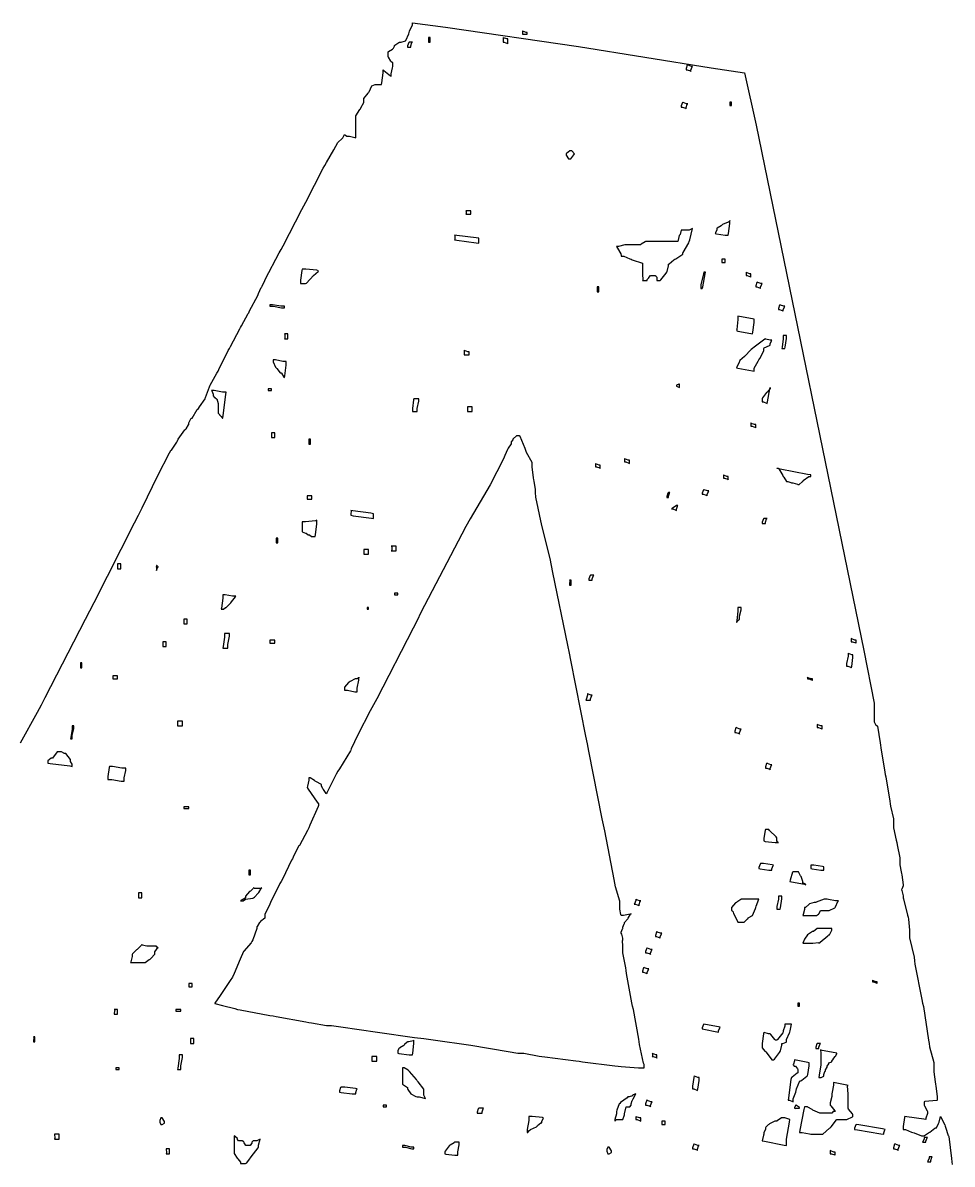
# Model space of a CAD drawing. Extents: x 54 to 303, y 49 to 296.
# Drawn here: x 216.34 to 236.58, y 267.85 to 292.7 of the extents above; entities that cross this region are included whole.
import ezdxf

# ---------------------------------------------------------------- set-up
doc = ezdxf.new("R2010")
doc.units = 0
doc.header["$MEASUREMENT"] = 0

msp = doc.modelspace()

# ---------------------------------------------------------------- linework, layer by layer
at = {"color": 7}
msp.add_lwpolyline([(216.287, 277.019), (216.658, 277.69), (216.746, 277.848), (216.825, 278.007), (217.707, 279.717), (217.804, 279.893), (217.892, 280.079), (218.774, 281.809), (218.863, 281.976), (218.941, 282.135), (219.282, 282.841), (219.533, 283.334), (219.568, 283.387), (219.577, 283.396), (219.692, 283.571), (219.71, 283.597), (219.727, 283.633), (219.869, 283.837), (219.887, 283.846), (219.895, 283.855), (219.947, 283.942), (219.957, 283.95), (219.957, 283.986), (220.009, 284.092), (220.027, 284.092), (220.027, 284.092), (220.141, 284.277), (220.169, 284.303), (220.186, 284.339), (220.31, 284.515), (220.31, 284.515), (220.318, 284.543), (220.406, 284.772), (220.416, 284.798), (220.424, 284.807), (220.565, 285.071), (220.592, 285.115), (220.609, 285.151), (220.811, 285.565), (220.839, 285.61), (220.865, 285.654), (221.067, 286.033), (221.085, 286.067), (221.102, 286.103), (221.252, 286.369), (221.262, 286.385), (221.278, 286.429), (221.456, 286.764), (221.474, 286.808), (221.474, 286.808), (221.535, 286.933), (221.544, 286.949), (221.553, 286.967), (221.615, 287.091), (221.615, 287.091), (221.623, 287.127), (221.923, 287.69), (221.967, 287.76), (222.012, 287.841), (222.418, 288.634), (222.462, 288.713), (222.506, 288.793), (222.884, 289.534), (222.92, 289.595), (222.954, 289.657), (223.114, 289.935), (223.202, 290.09), (223.202, 290.09), (223.202, 290.09), (223.299, 290.178), (223.308, 290.196), (223.344, 290.266), (223.344, 290.266), (223.397, 290.23), (223.415, 290.23), (223.459, 290.23), (223.573, 290.205), (223.591, 290.196), (223.591, 290.249), (223.591, 290.368), (223.591, 290.406), (223.591, 290.46), (223.591, 290.619), (223.591, 290.619), (223.591, 290.672), (223.679, 290.813), (223.697, 290.829), (223.705, 290.847), (223.767, 290.967), (223.767, 291.006), (223.767, 291.05), (223.864, 291.166), (223.873, 291.182), (223.882, 291.2), (223.944, 291.324), (223.944, 291.324), (224.014, 291.358), (224.014, 291.358), (224.066, 291.358), (224.084, 291.358), (224.084, 291.358), (224.137, 291.358), (224.154, 291.358), (224.163, 291.394), (224.19, 291.607), (224.19, 291.677), (224.207, 291.66), (224.349, 291.545), (224.367, 291.535), (224.367, 291.589), (224.393, 291.721), (224.403, 291.747), (224.403, 291.765), (224.403, 291.805), (224.403, 291.817), (224.403, 291.827), (224.367, 291.853), (224.367, 291.853), (224.357, 291.863), (224.305, 291.951), (224.296, 291.96), (224.296, 291.977), (224.296, 292.017), (224.296, 292.03), (224.296, 292.064), (224.305, 292.074), (224.393, 292.128), (224.403, 292.136), (224.411, 292.146), (224.437, 292.191), (224.437, 292.206), (224.445, 292.216), (224.534, 292.268), (224.543, 292.276), (224.578, 292.276), (224.674, 292.304), (224.683, 292.312), (224.683, 292.312), (224.746, 292.462), (224.755, 292.489), (224.764, 292.515), (224.826, 292.654), (224.826, 292.699), (225.548, 292.603), (228.442, 292.18), (231.334, 291.721), (232.058, 291.607), (232.312, 290.47), (234.659, 279.029), (234.88, 277.883), (234.88, 277.831), (234.88, 277.712), (234.88, 277.672), (234.88, 277.628), (234.88, 277.496), (234.88, 277.496), (234.88, 277.478), (234.914, 277.424), (234.914, 277.424), (234.95, 277.39), (234.958, 277.381), (235.011, 277.02), (235.02, 276.967), (235.029, 276.914), (235.117, 276.385), (235.126, 276.331), (235.135, 276.279), (235.223, 275.749), (235.233, 275.696), (235.241, 275.644), (235.303, 275.366), (235.303, 275.273), (235.303, 275.168), (235.363, 274.904), (235.373, 274.85), (235.381, 274.797), (235.443, 274.519), (235.443, 274.425), (235.443, 274.365), (235.47, 274.215), (235.479, 274.179), (235.487, 274.144), (235.515, 273.932), (235.515, 273.932), (235.515, 273.906), (235.487, 273.836), (235.479, 273.826), (235.487, 273.809), (235.515, 273.69), (235.515, 273.649), (235.523, 273.623), (235.61, 273.27), (235.62, 273.226), (235.628, 273.182), (235.656, 272.944), (235.656, 272.944), (235.656, 272.777), (235.752, 272.354), (235.762, 272.274), (235.77, 272.204), (235.92, 271.436), (235.938, 271.356), (235.955, 271.278), (236.069, 270.546), (236.079, 270.474), (236.087, 270.404), (236.185, 270.061), (236.185, 269.945), (236.185, 269.857), (236.211, 269.637), (236.221, 269.592), (236.229, 269.548), (236.255, 269.317), (236.255, 269.24), (236.245, 269.232), (235.99, 269.215), (235.972, 269.205), (235.972, 269.187), (235.972, 269.148), (235.972, 269.133), (235.981, 269.117), (236.034, 269.011), (236.044, 268.993), (236.044, 268.949), (236.008, 268.85), (236.008, 268.817), (235.964, 268.826), (235.593, 268.879), (235.549, 268.887), (235.54, 268.861), (235.515, 268.669), (235.515, 268.604), (235.567, 268.604), (235.698, 268.544), (235.726, 268.534), (235.752, 268.526), (235.917, 268.464), (235.972, 268.464), (235.981, 268.473), (236.069, 268.526), (236.079, 268.534), (236.095, 268.544), (236.203, 268.632), (236.221, 268.64), (236.237, 268.64), (236.281, 268.73), (236.291, 268.746), (236.299, 268.764), (236.325, 268.887), (236.325, 268.887), (236.325, 268.887), (236.422, 268.702), (236.431, 268.676), (236.44, 268.65), (236.492, 268.473), (236.502, 268.464), (236.51, 268.447), (236.564, 267.971), (236.573, 267.899), (236.582, 267.838)], dxfattribs=at)
for points in [[(227.225, 292.453), (227.251, 292.453), (227.309, 292.453), (227.329, 292.453), (227.329, 292.489), (227.303, 292.489), (227.233, 292.515), (227.225, 292.523), (227.225, 292.506), (227.225, 292.467), (227.225, 292.453)], [(224.719, 292.17), (224.736, 292.17), (224.776, 292.17), (224.79, 292.17), (224.79, 292.198), (224.816, 292.268), (224.826, 292.276), (224.808, 292.276), (224.768, 292.276), (224.755, 292.276), (224.746, 292.268), (224.719, 292.195), (224.719, 292.17)], [(225.178, 292.276), (225.213, 292.276), (225.213, 292.304), (225.213, 292.363), (225.213, 292.383), (225.178, 292.383), (225.178, 292.356), (225.178, 292.297), (225.178, 292.276)], [(226.8, 292.276), (226.827, 292.276), (226.897, 292.25), (226.906, 292.24), (226.906, 292.268), (226.906, 292.328), (226.906, 292.347), (226.879, 292.347), (226.809, 292.374), (226.8, 292.383), (226.8, 292.356), (226.8, 292.297), (226.8, 292.276)], [(230.787, 291.677), (230.813, 291.677), (230.884, 291.651), (230.893, 291.641), (230.893, 291.669), (230.919, 291.739), (230.929, 291.747), (230.901, 291.747), (230.831, 291.775), (230.823, 291.783), (230.813, 291.775), (230.787, 291.702), (230.787, 291.677)], [(230.681, 290.865), (230.707, 290.865), (230.777, 290.839), (230.787, 290.829), (230.787, 290.857), (230.813, 290.927), (230.823, 290.935), (230.795, 290.935), (230.725, 290.963), (230.717, 290.971), (230.707, 290.963), (230.681, 290.89), (230.681, 290.865)], [(231.739, 290.901), (231.775, 290.901), (231.775, 290.919), (231.775, 290.959), (231.775, 290.971), (231.739, 290.971), (231.739, 290.955), (231.739, 290.915), (231.739, 290.901)], [(228.283, 289.913), (228.255, 289.913), (228.185, 289.852), (228.177, 289.843), (228.177, 289.816), (228.229, 289.737), (228.247, 289.737), (228.273, 289.737), (228.344, 289.825), (228.353, 289.843), (228.353, 289.843), (228.299, 289.913), (228.283, 289.913)], [(225.99, 288.536), (226.016, 288.536), (226.074, 288.536), (226.095, 288.536), (226.095, 288.554), (226.095, 288.595), (226.095, 288.608), (226.068, 288.608), (226.009, 288.608), (225.99, 288.608), (225.998, 288.6), (225.998, 288.546), (225.99, 288.536)], [(231.705, 288.36), (231.705, 288.36), (231.581, 288.308), (231.563, 288.29), (231.553, 288.282), (231.466, 288.229), (231.458, 288.219), (231.458, 288.193), (231.43, 288.123), (231.422, 288.113), (231.448, 288.105), (231.64, 288.079), (231.705, 288.079), (231.713, 288.115), (231.739, 288.326), (231.739, 288.396), (231.739, 288.388), (231.713, 288.36), (231.705, 288.36)], [(225.742, 287.973), (225.794, 287.964), (226.217, 287.912), (226.271, 287.903), (226.271, 287.929), (226.271, 287.988), (226.271, 288.007), (226.217, 288.017), (225.794, 288.071), (225.742, 288.079), (225.75, 288.071), (225.75, 287.982), (225.742, 287.973)], [(229.376, 287.62), (229.428, 287.62), (229.561, 287.559), (229.588, 287.55), (229.614, 287.541), (229.835, 287.468), (229.835, 287.444), (229.835, 287.4), (229.835, 287.3), (229.835, 287.267), (229.835, 287.223), (229.843, 287.1), (229.835, 287.091), (229.871, 287.091), (229.887, 287.091), (229.927, 287.091), (229.941, 287.091), (229.941, 287.109), (229.975, 287.149), (229.975, 287.161), (229.984, 287.161), (230.011, 287.197), (230.011, 287.197), (230.028, 287.197), (230.068, 287.197), (230.081, 287.197), (230.117, 287.197), (230.117, 287.189), (230.152, 287.161), (230.152, 287.161), (230.152, 287.125), (230.152, 287.125), (230.152, 287.1), (230.152, 287.091), (230.188, 287.091), (230.223, 287.091), (230.24, 287.1), (230.354, 287.251), (230.364, 287.267), (230.372, 287.285), (230.4, 287.405), (230.4, 287.444), (230.416, 287.453), (230.522, 287.541), (230.54, 287.55), (230.566, 287.559), (230.717, 287.659), (230.717, 287.69), (230.725, 287.7), (230.848, 287.911), (230.857, 287.937), (230.866, 287.973), (230.929, 288.219), (230.929, 288.219), (230.857, 288.183), (230.813, 288.183), (230.714, 288.183), (230.681, 288.183), (230.681, 288.183), (230.655, 288.089), (230.646, 288.079), (230.637, 288.071), (230.61, 287.937), (230.61, 287.937), (230.61, 287.937), (230.346, 287.937), (230.258, 287.937), (230.17, 287.937), (229.971, 287.937), (229.905, 287.937), (229.895, 287.929), (229.807, 287.876), (229.799, 287.867), (229.799, 287.867), (229.588, 287.867), (229.518, 287.867), (229.456, 287.867), (229.315, 287.831), (229.27, 287.831), (229.293, 287.792), (229.362, 287.672), (229.376, 287.634), (229.376, 287.62)], [(231.563, 287.478), (231.581, 287.478), (231.621, 287.478), (231.635, 287.478), (231.635, 287.496), (231.635, 287.537), (231.635, 287.55), (231.617, 287.55), (231.575, 287.55), (231.563, 287.55), (231.563, 287.532), (231.563, 287.492), (231.563, 287.478)], [(222.39, 287.021), (222.417, 287.021), (222.476, 287.021), (222.497, 287.021), (222.523, 287.03), (222.673, 287.197), (222.673, 287.197), (222.673, 287.197), (222.77, 287.285), (222.779, 287.302), (222.743, 287.311), (222.505, 287.338), (222.426, 287.338), (222.417, 287.303), (222.39, 287.092), (222.39, 287.021)], [(231.105, 286.915), (231.14, 286.915), (231.148, 286.95), (231.2, 287.233), (231.21, 287.267), (231.176, 287.267), (231.166, 287.233), (231.105, 286.994), (231.105, 286.915)], [(232.092, 287.197), (232.118, 287.197), (232.188, 287.171), (232.198, 287.161), (232.198, 287.179), (232.198, 287.219), (232.198, 287.231), (232.17, 287.231), (232.1, 287.259), (232.092, 287.267), (232.092, 287.251), (232.092, 287.211), (232.092, 287.197)], [(232.304, 286.949), (232.33, 286.949), (232.4, 286.924), (232.41, 286.915), (232.41, 286.942), (232.435, 287.012), (232.445, 287.021), (232.418, 287.021), (232.348, 287.047), (232.34, 287.055), (232.33, 287.047), (232.304, 286.974), (232.304, 286.949)], [(228.847, 286.844), (228.883, 286.844), (228.883, 286.87), (228.883, 286.93), (228.883, 286.949), (228.847, 286.949), (228.847, 286.923), (228.847, 286.865), (228.847, 286.844)], [(221.721, 286.526), (221.8, 286.526), (221.977, 286.492), (222.038, 286.492), (222.038, 286.526), (221.958, 286.526), (221.78, 286.562), (221.721, 286.562), (221.721, 286.526)], [(232.797, 286.456), (232.824, 286.456), (232.894, 286.429), (232.904, 286.42), (232.904, 286.447), (232.93, 286.518), (232.94, 286.526), (232.912, 286.526), (232.841, 286.553), (232.833, 286.562), (232.824, 286.553), (232.797, 286.48), (232.797, 286.456)], [(231.881, 285.997), (231.915, 285.988), (232.198, 285.936), (232.234, 285.926), (232.242, 285.962), (232.268, 286.173), (232.268, 286.243), (232.233, 286.253), (231.95, 286.307), (231.915, 286.315), (231.915, 286.236), (231.889, 286.024), (231.881, 285.997)], [(222.038, 285.82), (222.056, 285.82), (222.096, 285.82), (222.11, 285.82), (222.11, 285.848), (222.11, 285.907), (222.11, 285.926), (222.092, 285.926), (222.05, 285.926), (222.038, 285.926), (222.046, 285.918), (222.046, 285.83), (222.038, 285.82)], [(232.517, 285.82), (232.499, 285.812), (232.268, 285.636), (232.234, 285.61), (232.206, 285.583), (232.058, 285.433), (232.058, 285.433), (232.058, 285.433), (231.96, 285.345), (231.951, 285.327), (231.942, 285.31), (231.881, 285.185), (231.881, 285.185), (231.915, 285.177), (232.233, 285.125), (232.268, 285.115), (232.268, 285.177), (232.356, 285.335), (232.374, 285.361), (232.391, 285.389), (232.481, 285.554), (232.481, 285.61), (232.489, 285.619), (232.603, 285.671), (232.621, 285.68), (232.621, 285.707), (232.647, 285.778), (232.657, 285.786), (232.621, 285.786), (232.525, 285.812), (232.517, 285.82)], [(232.869, 285.61), (232.886, 285.61), (232.926, 285.61), (232.94, 285.61), (232.948, 285.636), (232.974, 285.827), (232.974, 285.89), (232.956, 285.89), (232.916, 285.89), (232.904, 285.89), (232.904, 285.82), (232.877, 285.636), (232.869, 285.61)], [(225.954, 285.467), (225.98, 285.467), (226.04, 285.467), (226.06, 285.467), (226.06, 285.485), (226.06, 285.525), (226.06, 285.538), (226.033, 285.538), (225.962, 285.565), (225.954, 285.574), (225.954, 285.548), (225.954, 285.488), (225.954, 285.467)], [(221.791, 285.361), (221.791, 285.317), (221.844, 285.203), (221.861, 285.185), (221.87, 285.169), (221.943, 285.08), (221.967, 285.08), (221.976, 285.072), (222.028, 284.984), (222.038, 284.974), (222.046, 285.01), (222.074, 285.248), (222.074, 285.327), (222.002, 285.327), (221.844, 285.361), (221.791, 285.361)], [(230.646, 284.832), (230.628, 284.832), (230.576, 284.807), (230.576, 284.798), (230.576, 284.789), (230.641, 284.758), (230.646, 284.762), (230.646, 284.762), (230.646, 284.832), (230.646, 284.832)], [(220.486, 284.585), (220.486, 284.577), (220.512, 284.551), (220.522, 284.551), (220.522, 284.543), (220.556, 284.515), (220.556, 284.515), (220.565, 284.515), (220.592, 284.411), (220.592, 284.375), (220.592, 284.331), (220.592, 284.231), (220.592, 284.198), (220.592, 284.198), (220.627, 284.172), (220.627, 284.163), (220.663, 284.127), (220.663, 284.127), (220.689, 284.092), (220.698, 284.092), (220.707, 284.146), (220.759, 284.603), (220.769, 284.656), (220.689, 284.656), (220.509, 284.692), (220.45, 284.692), (220.459, 284.684), (220.486, 284.611), (220.486, 284.585)], [(221.685, 284.692), (221.703, 284.692), (221.743, 284.692), (221.757, 284.692), (221.757, 284.728), (221.739, 284.728), (221.698, 284.728), (221.685, 284.728), (221.685, 284.728), (221.685, 284.692), (221.685, 284.692)], [(232.621, 284.762), (232.621, 284.736), (232.559, 284.666), (232.551, 284.656), (232.541, 284.648), (232.453, 284.533), (232.445, 284.515), (232.445, 284.499), (232.445, 284.459), (232.445, 284.445), (232.471, 284.445), (232.541, 284.419), (232.551, 284.409), (232.559, 284.445), (232.611, 284.728), (232.621, 284.762)], [(224.826, 284.233), (224.852, 284.233), (224.911, 284.233), (224.932, 284.233), (224.932, 284.304), (224.966, 284.463), (224.966, 284.515), (224.939, 284.515), (224.879, 284.515), (224.86, 284.515), (224.85, 284.489), (224.826, 284.298), (224.826, 284.233)], [(226.024, 284.233), (226.05, 284.233), (226.11, 284.233), (226.131, 284.233), (226.131, 284.26), (226.131, 284.319), (226.131, 284.339), (226.103, 284.339), (226.044, 284.339), (226.024, 284.339), (226.024, 284.313), (226.024, 284.254), (226.024, 284.233)], [(232.198, 283.916), (232.224, 283.916), (232.295, 283.89), (232.304, 283.88), (232.304, 283.898), (232.304, 283.938), (232.304, 283.95), (232.277, 283.95), (232.206, 283.978), (232.198, 283.986), (232.198, 283.986), (232.198, 283.934), (232.198, 283.916)], [(220.522, 271.356), (220.522, 271.343), (220.689, 271.3), (220.962, 271.234), (221.015, 271.216), (221.076, 271.207), (221.719, 271.084), (221.791, 271.074), (221.861, 271.066), (222.505, 270.943), (222.567, 270.933), (222.629, 270.925), (222.953, 270.863), (223.062, 270.863), (223.264, 270.837), (224.066, 270.722), (224.868, 270.608), (225.072, 270.581), (225.275, 270.554), (226.095, 270.436), (226.915, 270.299), (227.119, 270.264), (227.251, 270.264), (227.586, 270.202), (227.648, 270.192), (227.709, 270.184), (228.388, 270.097), (228.46, 270.087), (228.53, 270.079), (229.234, 269.991), (229.306, 269.981), (229.376, 269.973), (229.747, 269.945), (229.871, 269.945), (229.871, 269.963), (229.871, 270.003), (229.871, 270.015), (229.861, 270.043), (229.773, 270.45), (229.765, 270.51), (229.755, 270.572), (229.64, 271.216), (229.622, 271.286), (229.605, 271.358), (229.49, 272.001), (229.482, 272.062), (229.472, 272.124), (229.412, 272.449), (229.412, 272.557), (229.412, 272.601), (229.402, 272.707), (229.412, 272.733), (229.412, 272.769), (229.384, 272.857), (229.376, 272.874), (229.376, 272.901), (229.402, 272.971), (229.412, 272.98), (229.412, 273.007), (229.436, 273.078), (229.446, 273.086), (229.446, 273.112), (229.508, 273.182), (229.518, 273.19), (229.526, 273.2), (229.578, 273.288), (229.588, 273.297), (229.57, 273.288), (229.424, 273.262), (229.376, 273.262), (229.366, 273.28), (229.342, 273.4), (229.342, 273.439), (229.342, 273.571), (229.252, 273.889), (229.235, 273.968), (229.217, 274.048), (229.015, 275.105), (228.989, 275.237), (228.961, 275.369), (228.67, 276.842), (228.636, 277.001), (228.6, 277.169), (228.273, 278.819), (228.247, 278.977), (228.211, 279.145), (227.885, 280.732), (227.858, 280.881), (227.823, 281.032), (227.642, 281.755), (227.514, 282.373), (227.506, 282.469), (227.506, 282.54), (227.48, 282.717), (227.471, 282.751), (227.462, 282.795), (227.435, 283.034), (227.435, 283.034), (227.435, 283.122), (227.312, 283.343), (227.295, 283.387), (227.285, 283.431), (227.171, 283.695), (227.153, 283.704), (227.119, 283.704), (227.091, 283.704), (227.021, 283.643), (227.013, 283.633), (227.013, 283.617), (226.977, 283.577), (226.977, 283.563), (226.977, 283.529), (226.915, 283.439), (226.906, 283.421), (226.897, 283.405), (226.836, 283.281), (226.836, 283.281), (226.809, 283.202), (226.518, 282.637), (226.086, 281.897), (225.99, 281.729), (225.902, 281.562), (225.01, 279.859), (224.932, 279.683), (224.844, 279.516), (224.048, 277.981), (223.978, 277.848), (223.908, 277.716), (223.639, 277.197), (223.493, 276.888), (223.485, 276.86), (223.475, 276.844), (223.237, 276.455), (223.202, 276.401), (223.167, 276.341), (222.964, 275.934), (222.956, 275.908), (222.946, 275.918), (222.893, 276.005), (222.885, 276.013), (222.875, 276.023), (222.849, 276.085), (222.849, 276.085), (222.849, 276.111), (222.726, 276.181), (222.709, 276.189), (222.691, 276.199), (222.597, 276.261), (222.567, 276.261), (222.567, 276.208), (222.541, 276.076), (222.533, 276.049), (222.559, 276.014), (222.752, 275.732), (222.779, 275.696), (222.779, 275.66), (222.77, 275.634), (222.593, 275.229), (222.567, 275.167), (222.541, 275.114), (222.364, 274.788), (222.356, 274.778), (222.346, 274.77), (222.232, 274.533), (222.214, 274.497), (222.196, 274.463), (221.994, 274.056), (221.967, 274.002), (221.94, 273.958), (221.737, 273.545), (221.721, 273.509), (221.703, 273.474), (221.615, 273.288), (221.615, 273.226), (221.615, 273.2), (221.517, 273.13), (221.508, 273.12), (221.499, 273.112), (221.447, 273.024), (221.438, 273.014), (221.438, 272.98), (221.438, 272.98), (221.35, 272.733), (221.332, 272.697), (221.314, 272.663), (221.156, 272.485), (221.156, 272.485), (221.146, 272.477), (221.072, 272.31), (220.944, 272.001), (220.909, 271.921), (220.855, 271.843), (220.636, 271.52), (220.522, 271.356), (220.522, 271.356)], [(221.757, 283.669), (221.773, 283.669), (221.813, 283.669), (221.827, 283.669), (221.827, 283.695), (221.827, 283.755), (221.827, 283.774), (221.809, 283.774), (221.769, 283.774), (221.757, 283.774), (221.757, 283.748), (221.757, 283.69), (221.757, 283.669)], [(222.567, 283.527), (222.603, 283.527), (222.603, 283.555), (222.603, 283.614), (222.603, 283.633), (222.567, 283.633), (222.567, 283.633), (222.567, 283.555), (222.567, 283.527)], [(228.812, 283.034), (228.838, 283.034), (228.907, 283.008), (228.917, 282.998), (228.917, 283.016), (228.917, 283.056), (228.917, 283.068), (228.891, 283.068), (228.82, 283.096), (228.812, 283.104), (228.812, 283.088), (228.812, 283.048), (228.812, 283.034)], [(229.446, 283.14), (229.472, 283.14), (229.543, 283.114), (229.552, 283.104), (229.552, 283.122), (229.552, 283.162), (229.552, 283.174), (229.525, 283.174), (229.454, 283.202), (229.446, 283.21), (229.446, 283.194), (229.446, 283.154), (229.446, 283.14)], [(231.599, 282.787), (231.625, 282.787), (231.695, 282.761), (231.705, 282.751), (231.705, 282.769), (231.705, 282.809), (231.705, 282.822), (231.677, 282.822), (231.607, 282.849), (231.599, 282.858), (231.599, 282.858), (231.599, 282.805), (231.599, 282.787)], [(232.797, 282.998), (232.806, 282.99), (232.894, 282.84), (232.904, 282.822), (232.912, 282.805), (232.974, 282.715), (232.974, 282.715), (233, 282.715), (233.07, 282.691), (233.08, 282.681), (233.114, 282.681), (233.212, 282.655), (233.222, 282.645), (233.248, 282.645), (233.317, 282.707), (233.327, 282.715), (233.335, 282.733), (233.46, 282.822), (233.503, 282.822), (233.503, 282.858), (233.433, 282.867), (232.833, 282.981), (232.763, 282.998), (232.767, 283.002), (232.797, 282.999), (232.797, 282.998)], [(222.533, 282.328), (222.559, 282.328), (222.618, 282.328), (222.639, 282.328), (222.639, 282.346), (222.639, 282.386), (222.639, 282.399), (222.611, 282.399), (222.552, 282.399), (222.533, 282.399), (222.533, 282.382), (222.533, 282.342), (222.533, 282.328)], [(230.364, 282.363), (230.4, 282.363), (230.4, 282.39), (230.425, 282.461), (230.434, 282.469), (230.4, 282.469), (230.39, 282.461), (230.364, 282.388), (230.364, 282.363)], [(231.14, 282.435), (231.166, 282.435), (231.236, 282.408), (231.246, 282.399), (231.246, 282.426), (231.272, 282.496), (231.282, 282.505), (231.254, 282.505), (231.184, 282.531), (231.176, 282.539), (231.166, 282.531), (231.14, 282.459), (231.14, 282.435)], [(223.485, 281.976), (223.537, 281.967), (223.934, 281.915), (223.978, 281.905), (223.978, 281.932), (223.978, 281.991), (223.978, 282.01), (223.924, 282.02), (223.529, 282.073), (223.485, 282.082), (223.493, 282.073), (223.485, 282), (223.485, 281.976)], [(230.47, 282.116), (230.496, 282.116), (230.566, 282.091), (230.576, 282.082), (230.576, 282.108), (230.601, 282.178), (230.61, 282.186), (230.575, 282.186), (230.487, 282.126), (230.47, 282.116)], [(222.426, 281.833), (222.426, 281.807), (222.426, 281.729), (222.426, 281.729), (222.426, 281.703), (222.426, 281.623), (222.426, 281.623), (222.426, 281.614), (222.497, 281.587), (222.497, 281.587), (222.513, 281.587), (222.553, 281.553), (222.567, 281.553), (222.585, 281.553), (222.625, 281.517), (222.639, 281.517), (222.655, 281.517), (222.695, 281.517), (222.709, 281.517), (222.717, 281.553), (222.743, 281.791), (222.743, 281.869), (222.717, 281.853), (222.498, 281.833), (222.426, 281.833)], [(232.445, 281.799), (232.463, 281.799), (232.503, 281.799), (232.517, 281.799), (232.517, 281.827), (232.541, 281.897), (232.551, 281.905), (232.533, 281.905), (232.493, 281.905), (232.481, 281.905), (232.471, 281.897), (232.445, 281.824), (232.445, 281.799)], [(221.861, 281.376), (221.897, 281.376), (221.897, 281.402), (221.897, 281.462), (221.897, 281.481), (221.861, 281.481), (221.861, 281.455), (221.861, 281.397), (221.861, 281.376)], [(223.767, 281.128), (223.793, 281.128), (223.853, 281.128), (223.873, 281.128), (223.873, 281.156), (223.873, 281.215), (223.873, 281.234), (223.846, 281.234), (223.786, 281.234), (223.767, 281.234), (223.767, 281.208), (223.767, 281.149), (223.767, 281.128)], [(224.367, 281.2), (224.393, 281.2), (224.452, 281.2), (224.473, 281.2), (224.473, 281.226), (224.473, 281.285), (224.473, 281.304), (224.445, 281.304), (224.386, 281.304), (224.367, 281.304), (224.375, 281.296), (224.375, 281.209), (224.367, 281.2)], [(218.405, 280.811), (218.422, 280.811), (218.462, 280.811), (218.476, 280.811), (218.476, 280.839), (218.476, 280.898), (218.476, 280.917), (218.458, 280.917), (218.418, 280.917), (218.405, 280.917), (218.405, 280.891), (218.405, 280.832), (218.405, 280.811)], [(219.287, 280.847), (219.287, 280.857), (219.26, 280.881), (219.251, 280.881), (219.251, 280.881), (219.247, 280.851), (219.251, 280.847), (219.251, 280.829), (219.251, 280.775), (219.251, 280.775), (219.251, 280.775), (219.277, 280.839), (219.287, 280.847)], [(228.67, 280.565), (228.687, 280.565), (228.727, 280.565), (228.74, 280.565), (228.74, 280.592), (228.767, 280.662), (228.776, 280.671), (228.758, 280.671), (228.719, 280.671), (228.706, 280.671), (228.696, 280.662), (228.67, 280.589), (228.67, 280.565)], [(228.247, 280.458), (228.283, 280.458), (228.283, 280.486), (228.283, 280.545), (228.283, 280.565), (228.247, 280.565), (228.255, 280.556), (228.247, 280.483), (228.247, 280.458)], [(220.663, 279.929), (220.698, 279.929), (220.715, 279.929), (220.755, 279.965), (220.769, 279.965), (220.777, 279.975), (220.865, 280.061), (220.875, 280.07), (220.883, 280.088), (220.97, 280.203), (220.979, 280.212), (220.909, 280.212), (220.751, 280.246), (220.698, 280.246), (220.698, 280.168), (220.671, 279.957), (220.663, 279.929)], [(224.437, 280.246), (224.453, 280.246), (224.493, 280.246), (224.507, 280.246), (224.507, 280.282), (224.489, 280.282), (224.449, 280.282), (224.437, 280.282), (224.437, 280.282), (224.437, 280.256), (224.437, 280.246)], [(223.838, 279.929), (223.873, 279.929), (223.873, 279.965), (223.838, 279.965), (223.838, 279.929)], [(231.881, 279.647), (231.889, 279.647), (231.915, 279.683), (231.915, 279.683), (231.951, 279.717), (231.951, 279.779), (231.987, 279.92), (231.987, 279.965), (231.969, 279.965), (231.928, 279.965), (231.915, 279.965), (231.915, 279.886), (231.889, 279.683), (231.881, 279.647)], [(219.851, 279.612), (219.867, 279.612), (219.907, 279.612), (219.921, 279.612), (219.921, 279.638), (219.921, 279.698), (219.921, 279.717), (219.903, 279.717), (219.863, 279.717), (219.851, 279.717), (219.851, 279.691), (219.851, 279.633), (219.851, 279.612)], [(220.698, 279.083), (220.725, 279.083), (220.782, 279.083), (220.803, 279.083), (220.803, 279.163), (220.839, 279.341), (220.839, 279.4), (220.811, 279.4), (220.752, 279.4), (220.733, 279.4), (220.733, 279.321), (220.707, 279.119), (220.698, 279.083)], [(219.392, 279.117), (219.41, 279.117), (219.45, 279.117), (219.464, 279.117), (219.464, 279.145), (219.464, 279.204), (219.464, 279.224), (219.446, 279.224), (219.405, 279.224), (219.392, 279.224), (219.392, 279.198), (219.392, 279.138), (219.392, 279.117)], [(221.721, 279.188), (221.747, 279.188), (221.806, 279.188), (221.827, 279.188), (221.827, 279.206), (221.827, 279.247), (221.827, 279.26), (221.8, 279.26), (221.74, 279.26), (221.721, 279.26), (221.721, 279.26), (221.721, 279.206), (221.721, 279.188)], [(234.385, 279.224), (234.411, 279.224), (234.482, 279.198), (234.491, 279.188), (234.491, 279.206), (234.491, 279.247), (234.491, 279.26), (234.464, 279.26), (234.393, 279.286), (234.385, 279.294), (234.385, 279.294), (234.385, 279.242), (234.385, 279.224)], [(234.28, 278.694), (234.307, 278.694), (234.375, 278.668), (234.385, 278.658), (234.393, 278.686), (234.421, 278.878), (234.421, 278.941), (234.393, 278.941), (234.323, 278.969), (234.315, 278.977), (234.315, 278.907), (234.28, 278.748), (234.28, 278.694)], [(217.594, 278.658), (217.628, 278.658), (217.628, 278.686), (217.628, 278.746), (217.628, 278.765), (217.594, 278.765), (217.594, 278.739), (217.594, 278.679), (217.594, 278.658)], [(218.299, 278.412), (218.325, 278.412), (218.385, 278.412), (218.405, 278.412), (218.405, 278.43), (218.405, 278.47), (218.405, 278.482), (218.378, 278.482), (218.318, 278.482), (218.299, 278.482), (218.299, 278.482), (218.299, 278.43), (218.299, 278.412)], [(223.625, 278.412), (223.581, 278.412), (223.467, 278.36), (223.449, 278.342), (223.431, 278.334), (223.344, 278.234), (223.344, 278.201), (223.344, 278.165), (223.415, 278.165), (223.571, 278.129), (223.625, 278.129), (223.625, 278.209), (223.661, 278.389), (223.661, 278.448), (223.661, 278.439), (223.625, 278.412), (223.625, 278.412)], [(233.433, 278.412), (233.459, 278.412), (233.529, 278.387), (233.539, 278.378), (233.539, 278.412), (233.511, 278.412), (233.441, 278.439), (233.433, 278.448), (233.433, 278.412)], [(228.6, 277.953), (228.626, 277.953), (228.685, 277.953), (228.706, 277.953), (228.706, 277.981), (228.731, 278.051), (228.74, 278.059), (228.714, 278.059), (228.644, 278.087), (228.636, 278.095), (228.636, 278.061), (228.608, 277.963), (228.6, 277.953)], [(217.381, 277.107), (217.417, 277.107), (217.417, 277.179), (217.452, 277.337), (217.452, 277.39), (217.417, 277.39), (217.417, 277.319), (217.39, 277.134), (217.381, 277.107)], [(219.71, 277.39), (219.736, 277.39), (219.796, 277.39), (219.817, 277.39), (219.817, 277.417), (219.817, 277.476), (219.817, 277.496), (219.789, 277.496), (219.729, 277.496), (219.71, 277.496), (219.71, 277.469), (219.71, 277.41), (219.71, 277.39)], [(231.845, 277.247), (231.871, 277.247), (231.942, 277.223), (231.951, 277.213), (231.951, 277.241), (231.977, 277.311), (231.987, 277.319), (231.96, 277.319), (231.889, 277.345), (231.881, 277.354), (231.871, 277.345), (231.845, 277.272), (231.845, 277.247)], [(233.645, 277.354), (233.671, 277.354), (233.741, 277.329), (233.751, 277.319), (233.751, 277.337), (233.751, 277.377), (233.751, 277.39), (233.723, 277.39), (233.653, 277.416), (233.645, 277.424), (233.645, 277.408), (233.645, 277.367), (233.645, 277.354)], [(217.135, 276.824), (217.091, 276.824), (216.991, 276.684), (216.958, 276.684), (216.958, 276.684), (216.888, 276.631), (216.888, 276.614), (216.888, 276.578), (216.94, 276.57), (217.363, 276.517), (217.417, 276.508), (217.417, 276.542), (217.417, 276.56), (217.381, 276.614), (217.381, 276.614), (217.381, 276.658), (217.275, 276.79), (217.241, 276.79), (217.231, 276.8), (217.186, 276.824), (217.171, 276.824), (217.171, 276.824), (217.135, 276.824), (217.135, 276.824)], [(218.193, 276.225), (218.281, 276.225), (218.48, 276.189), (218.546, 276.189), (218.546, 276.261), (218.582, 276.419), (218.582, 276.472), (218.494, 276.472), (218.295, 276.508), (218.229, 276.508), (218.219, 276.481), (218.193, 276.29), (218.193, 276.225)], [(232.517, 276.472), (232.543, 276.472), (232.611, 276.447), (232.621, 276.437), (232.621, 276.463), (232.647, 276.534), (232.657, 276.542), (232.629, 276.542), (232.559, 276.57), (232.551, 276.578), (232.541, 276.57), (232.517, 276.497), (232.517, 276.472)], [(219.851, 275.59), (219.877, 275.59), (219.936, 275.59), (219.957, 275.59), (219.957, 275.626), (219.929, 275.626), (219.87, 275.626), (219.851, 275.626), (219.851, 275.626), (219.851, 275.6), (219.851, 275.59)], [(232.481, 274.884), (232.507, 274.876), (232.724, 274.85), (232.797, 274.85), (232.788, 274.85), (232.763, 274.884), (232.763, 274.884), (232.763, 274.902), (232.763, 274.942), (232.763, 274.954), (232.745, 274.972), (232.603, 275.114), (232.587, 275.131), (232.551, 275.131), (232.517, 275.131), (232.507, 275.114), (232.481, 274.942), (232.481, 274.884)], [(232.374, 274.285), (232.4, 274.277), (232.592, 274.249), (232.657, 274.249), (232.657, 274.277), (232.683, 274.347), (232.693, 274.355), (232.665, 274.365), (232.473, 274.391), (232.41, 274.391), (232.4, 274.382), (232.374, 274.309), (232.374, 274.285)], [(221.262, 274.144), (221.298, 274.144), (221.298, 274.17), (221.298, 274.23), (221.298, 274.249), (221.262, 274.249), (221.262, 274.223), (221.262, 274.165), (221.262, 274.144)], [(233.046, 274.002), (233.08, 273.994), (233.363, 273.941), (233.398, 273.932), (233.389, 273.941), (233.342, 273.968), (233.327, 273.968), (233.327, 274.004), (233.3, 274.092), (233.292, 274.108), (233.282, 274.126), (233.237, 274.215), (233.222, 274.215), (233.186, 274.215), (233.168, 274.215), (233.128, 274.215), (233.116, 274.215), (233.106, 274.206), (233.054, 274.03), (233.046, 274.002)], [(233.503, 274.285), (233.529, 274.277), (233.721, 274.249), (233.785, 274.249), (233.785, 274.267), (233.785, 274.308), (233.785, 274.321), (233.758, 274.33), (233.566, 274.355), (233.503, 274.355), (233.503, 274.338), (233.503, 274.298), (233.503, 274.285)], [(218.863, 273.649), (218.881, 273.649), (218.921, 273.649), (218.935, 273.649), (218.935, 273.677), (218.935, 273.736), (218.935, 273.756), (218.917, 273.756), (218.875, 273.756), (218.863, 273.756), (218.863, 273.729), (218.863, 273.67), (218.863, 273.649)], [(221.368, 273.862), (221.359, 273.853), (221.306, 273.801), (221.298, 273.792), (221.28, 273.783), (221.192, 273.684), (221.192, 273.649), (221.182, 273.641), (221.094, 273.589), (221.085, 273.579), (221.121, 273.579), (221.138, 273.579), (221.192, 273.615), (221.192, 273.615), (221.192, 273.615), (221.35, 273.641), (221.368, 273.649), (221.385, 273.659), (221.464, 273.747), (221.474, 273.756), (221.482, 273.765), (221.535, 273.853), (221.544, 273.862), (221.526, 273.853), (221.385, 273.853), (221.368, 273.862)], [(232.763, 273.403), (232.78, 273.403), (232.82, 273.403), (232.833, 273.403), (232.841, 273.43), (232.869, 273.622), (232.869, 273.685), (232.851, 273.685), (232.81, 273.685), (232.797, 273.685), (232.797, 273.615), (232.763, 273.456), (232.763, 273.403)], [(229.658, 273.509), (229.684, 273.509), (229.755, 273.483), (229.765, 273.473), (229.765, 273.5), (229.789, 273.571), (229.799, 273.579), (229.773, 273.579), (229.702, 273.607), (229.694, 273.615), (229.694, 273.589), (229.666, 273.518), (229.658, 273.509)], [(231.811, 273.333), (231.819, 273.306), (231.906, 273.138), (231.915, 273.12), (231.951, 273.12), (231.968, 273.12), (232.008, 273.12), (232.022, 273.12), (232.048, 273.12), (232.118, 273.182), (232.128, 273.19), (232.136, 273.208), (232.234, 273.262), (232.234, 273.262), (232.234, 273.262), (232.295, 273.412), (232.304, 273.439), (232.312, 273.465), (232.374, 273.615), (232.374, 273.615), (232.374, 273.615), (232.216, 273.615), (232.164, 273.615), (232.12, 273.615), (232.02, 273.615), (231.987, 273.615), (231.977, 273.607), (231.889, 273.553), (231.881, 273.543), (231.863, 273.535), (231.775, 273.436), (231.775, 273.403), (231.775, 273.367), (231.783, 273.367), (231.811, 273.342), (231.811, 273.333)], [(234.104, 273.579), (234.042, 273.579), (233.89, 273.607), (233.856, 273.615), (233.794, 273.615), (233.618, 273.553), (233.609, 273.543), (233.573, 273.543), (233.477, 273.518), (233.469, 273.509), (233.459, 273.5), (233.386, 273.439), (233.363, 273.439), (233.363, 273.395), (233.335, 273.28), (233.327, 273.262), (233.397, 273.262), (233.555, 273.262), (233.609, 273.262), (233.626, 273.262), (233.67, 273.288), (233.679, 273.297), (233.688, 273.306), (233.715, 273.367), (233.715, 273.367), (233.715, 273.367), (233.82, 273.367), (233.856, 273.367), (233.9, 273.367), (234.023, 273.43), (234.032, 273.439), (234.041, 273.448), (234.094, 273.563), (234.104, 273.579)], [(230.117, 272.803), (230.143, 272.803), (230.214, 272.777), (230.223, 272.767), (230.223, 272.795), (230.248, 272.865), (230.258, 272.874), (230.23, 272.874), (230.16, 272.901), (230.152, 272.91), (230.142, 272.901), (230.117, 272.828), (230.117, 272.803)], [(233.962, 272.98), (233.926, 272.98), (233.848, 272.98), (233.821, 272.98), (233.777, 272.98), (233.678, 272.98), (233.645, 272.98), (233.645, 272.98), (233.565, 272.91), (233.539, 272.91), (233.521, 272.901), (233.433, 272.838), (233.433, 272.838), (233.433, 272.838), (233.367, 272.749), (233.327, 272.661), (233.327, 272.661), (233.327, 272.661), (233.459, 272.661), (233.503, 272.661), (233.547, 272.661), (233.67, 272.671), (233.679, 272.661), (233.706, 272.679), (233.874, 272.821), (233.892, 272.838), (233.908, 272.838), (233.962, 272.945), (233.962, 272.98)], [(219.251, 272.591), (219.181, 272.591), (219.154, 272.591), (219.094, 272.591), (219.075, 272.591), (219.039, 272.591), (218.943, 272.619), (218.935, 272.627), (218.925, 272.619), (218.837, 272.53), (218.828, 272.521), (218.819, 272.513), (218.73, 272.425), (218.722, 272.415), (218.722, 272.371), (218.695, 272.256), (218.686, 272.238), (218.757, 272.238), (218.915, 272.238), (218.969, 272.238), (219.003, 272.238), (219.093, 272.3), (219.111, 272.308), (219.127, 272.326), (219.215, 272.42), (219.215, 272.451), (219.215, 272.469), (219.251, 272.521), (219.251, 272.521), (219.251, 272.521), (219.277, 272.557), (219.287, 272.557), (219.287, 272.557), (219.251, 272.583), (219.251, 272.591)], [(229.905, 272.451), (229.931, 272.451), (230.002, 272.425), (230.011, 272.415), (230.011, 272.442), (230.037, 272.513), (230.047, 272.521), (230.019, 272.521), (229.949, 272.548), (229.941, 272.557), (229.931, 272.548), (229.905, 272.475), (229.905, 272.451)], [(229.835, 272.028), (229.861, 272.028), (229.931, 272.001), (229.941, 271.992), (229.941, 272.019), (229.966, 272.089), (229.975, 272.098), (229.949, 272.098), (229.879, 272.124), (229.871, 272.132), (229.861, 272.124), (229.835, 272.052), (229.835, 272.028)], [(219.957, 271.709), (219.974, 271.709), (220.013, 271.709), (220.027, 271.709), (220.027, 271.727), (220.027, 271.767), (220.027, 271.779), (220.009, 271.779), (219.969, 271.779), (219.957, 271.779), (219.957, 271.763), (219.957, 271.723), (219.957, 271.709)], [(234.844, 271.815), (234.87, 271.815), (234.94, 271.789), (234.95, 271.779), (234.95, 271.815), (234.922, 271.815), (234.852, 271.843), (234.844, 271.851), (234.844, 271.851), (234.844, 271.825), (234.844, 271.815)], [(218.333, 271.11), (218.351, 271.11), (218.392, 271.11), (218.405, 271.11), (218.405, 271.137), (218.405, 271.196), (218.405, 271.216), (218.387, 271.216), (218.346, 271.216), (218.333, 271.216), (218.342, 271.207), (218.333, 271.134), (218.333, 271.11)], [(219.674, 271.18), (219.7, 271.18), (219.76, 271.18), (219.781, 271.18), (219.781, 271.216), (219.753, 271.216), (219.694, 271.216), (219.674, 271.216), (219.674, 271.18)], [(233.222, 271.286), (233.256, 271.286), (233.256, 271.304), (233.256, 271.344), (233.256, 271.356), (233.222, 271.356), (233.222, 271.356), (233.222, 271.304), (233.222, 271.286)], [(231.14, 270.793), (231.174, 270.784), (231.457, 270.731), (231.492, 270.721), (231.492, 270.749), (231.519, 270.819), (231.528, 270.827), (231.492, 270.837), (231.21, 270.889), (231.176, 270.897), (231.166, 270.889), (231.14, 270.818), (231.14, 270.793)], [(232.445, 270.404), (232.445, 270.378), (232.499, 270.308), (232.517, 270.298), (232.525, 270.29), (232.639, 270.14), (232.657, 270.122), (232.693, 270.122), (232.709, 270.131), (232.824, 270.281), (232.833, 270.298), (232.841, 270.316), (232.869, 270.436), (232.869, 270.474), (232.895, 270.474), (232.964, 270.502), (232.974, 270.51), (232.974, 270.564), (233.036, 270.705), (233.046, 270.721), (233.054, 270.749), (233.08, 270.897), (233.08, 270.897), (233.046, 270.897), (233.046, 270.897), (233.018, 270.897), (233.01, 270.897), (232.992, 270.897), (232.952, 270.897), (232.94, 270.897), (232.94, 270.853), (232.904, 270.754), (232.904, 270.721), (232.894, 270.705), (232.78, 270.563), (232.763, 270.545), (232.727, 270.545), (232.718, 270.563), (232.629, 270.67), (232.621, 270.687), (232.585, 270.687), (232.489, 270.713), (232.481, 270.721), (232.471, 270.687), (232.445, 270.476), (232.445, 270.404)], [(216.57, 270.51), (216.606, 270.51), (216.606, 270.538), (216.606, 270.597), (216.606, 270.617), (216.57, 270.617), (216.578, 270.608), (216.57, 270.535), (216.57, 270.51)], [(219.993, 270.474), (220.009, 270.474), (220.049, 270.474), (220.063, 270.474), (220.063, 270.502), (220.063, 270.561), (220.063, 270.581), (220.045, 270.581), (220.005, 270.581), (219.993, 270.581), (219.993, 270.554), (219.993, 270.495), (219.993, 270.474)], [(224.719, 270.51), (224.71, 270.502), (224.657, 270.45), (224.649, 270.44), (224.639, 270.432), (224.551, 270.378), (224.543, 270.368), (224.534, 270.368), (224.507, 270.316), (224.507, 270.298), (224.507, 270.264), (224.534, 270.255), (224.753, 270.228), (224.826, 270.228), (224.834, 270.264), (224.86, 270.474), (224.86, 270.545), (224.842, 270.536), (224.75, 270.51), (224.719, 270.51)], [(233.609, 270.368), (233.626, 270.368), (233.666, 270.368), (233.679, 270.368), (233.679, 270.396), (233.706, 270.466), (233.715, 270.474), (233.697, 270.474), (233.657, 270.474), (233.645, 270.474), (233.635, 270.466), (233.609, 270.393), (233.609, 270.368)], [(219.71, 269.911), (219.727, 269.911), (219.767, 269.911), (219.781, 269.911), (219.781, 269.991), (219.817, 270.169), (219.817, 270.228), (219.799, 270.228), (219.757, 270.228), (219.745, 270.228), (219.745, 270.149), (219.718, 269.937), (219.71, 269.911)], [(223.944, 270.087), (223.97, 270.087), (224.029, 270.087), (224.05, 270.087), (224.05, 270.113), (224.05, 270.173), (224.05, 270.192), (224.022, 270.192), (223.963, 270.192), (223.944, 270.192), (223.944, 270.166), (223.944, 270.108), (223.944, 270.087)], [(230.047, 270.192), (230.073, 270.192), (230.142, 270.167), (230.152, 270.158), (230.152, 270.176), (230.152, 270.215), (230.152, 270.228), (230.125, 270.228), (230.055, 270.255), (230.047, 270.264), (230.055, 270.255), (230.055, 270.202), (230.047, 270.192)], [(233.679, 269.735), (233.715, 269.735), (233.732, 269.735), (233.785, 269.761), (233.785, 269.769), (233.785, 269.796), (233.812, 269.867), (233.821, 269.875), (233.821, 269.903), (233.856, 269.962), (233.856, 269.981), (233.856, 269.981), (233.892, 270.035), (233.892, 270.051), (233.892, 270.051), (233.962, 270.079), (233.962, 270.087), (233.962, 270.087), (233.998, 270.141), (233.998, 270.158), (234.006, 270.158), (234.032, 270.192), (234.032, 270.192), (234.041, 270.202), (234.068, 270.249), (234.068, 270.264), (234.032, 270.273), (233.75, 270.325), (233.715, 270.334), (233.723, 270.264), (233.723, 270.007), (233.688, 269.788), (233.679, 269.735)], [(218.369, 269.911), (218.386, 269.911), (218.426, 269.911), (218.44, 269.911), (218.44, 269.945), (218.422, 269.945), (218.382, 269.945), (218.369, 269.945), (218.369, 269.945), (218.369, 269.921), (218.369, 269.911)], [(224.613, 269.945), (224.613, 269.901), (224.613, 269.802), (224.613, 269.769), (224.613, 269.725), (224.613, 269.626), (224.613, 269.592), (224.613, 269.592), (224.719, 269.514), (224.719, 269.486), (224.728, 269.47), (224.79, 269.382), (224.79, 269.382), (224.79, 269.382), (224.904, 269.32), (224.932, 269.31), (224.976, 269.31), (225.108, 269.276), (225.108, 269.276), (225.072, 269.346), (225.072, 269.364), (225.072, 269.404), (225.072, 269.416), (225.072, 269.478), (224.948, 269.637), (224.932, 269.663), (224.914, 269.69), (224.764, 269.867), (224.755, 269.875), (224.737, 269.893), (224.644, 269.945), (224.613, 269.945)], [(233.222, 269.839), (233.204, 269.831), (233.096, 269.744), (233.08, 269.735), (233.07, 269.69), (233.018, 269.294), (233.01, 269.24), (233.036, 269.24), (233.106, 269.215), (233.116, 269.205), (233.116, 269.267), (233.177, 269.417), (233.186, 269.452), (233.194, 269.488), (233.267, 269.663), (233.292, 269.663), (233.309, 269.673), (233.415, 269.761), (233.433, 269.769), (233.441, 269.796), (233.469, 269.988), (233.469, 270.051), (233.441, 270.061), (233.185, 270.113), (233.15, 270.122), (233.15, 270.095), (233.124, 270.025), (233.116, 270.015), (233.116, 270.007), (233.141, 269.981), (233.15, 269.981), (233.168, 269.981), (233.212, 269.921), (233.222, 269.911), (233.222, 269.911), (233.222, 269.857), (233.222, 269.839)], [(230.929, 269.486), (230.955, 269.486), (231.024, 269.462), (231.033, 269.452), (231.042, 269.48), (231.069, 269.671), (231.069, 269.735), (231.042, 269.735), (230.972, 269.761), (230.963, 269.769), (230.954, 269.735), (230.929, 269.548), (230.929, 269.486)], [(223.238, 269.416), (223.272, 269.408), (223.511, 269.382), (223.591, 269.382), (223.591, 269.408), (223.616, 269.478), (223.625, 269.486), (223.589, 269.496), (223.351, 269.522), (223.272, 269.522), (223.263, 269.514), (223.238, 269.441), (223.238, 269.416)], [(233.256, 268.534), (233.317, 268.534), (233.477, 268.509), (233.503, 268.5), (233.555, 268.5), (233.715, 268.5), (233.715, 268.5), (233.767, 268.5), (233.91, 268.632), (233.928, 268.64), (233.944, 268.658), (234.059, 268.809), (234.068, 268.817), (234.068, 268.817), (234.2, 268.817), (234.244, 268.817), (234.289, 268.817), (234.411, 268.879), (234.421, 268.887), (234.421, 268.923), (234.411, 268.941), (234.323, 269.047), (234.315, 269.063), (234.315, 269.125), (234.315, 269.265), (234.315, 269.31), (234.315, 269.372), (234.305, 269.55), (234.315, 269.558), (234.287, 269.568), (234.032, 269.62), (233.998, 269.628), (233.998, 269.568), (233.97, 269.417), (233.962, 269.382), (233.962, 269.32), (233.928, 269.18), (233.928, 269.133), (233.936, 269.117), (234.023, 269.011), (234.032, 268.993), (233.998, 268.993), (233.988, 268.993), (233.962, 268.957), (233.962, 268.957), (233.962, 268.957), (233.803, 268.957), (233.751, 268.957), (233.697, 268.957), (233.547, 269.021), (233.539, 269.029), (233.529, 269.039), (233.441, 269.091), (233.433, 269.099), (233.398, 269.099), (233.363, 269.099), (233.353, 269.039), (233.265, 268.588), (233.256, 268.534)], [(229.694, 269.382), (229.694, 269.382), (229.631, 269.355), (229.622, 269.346), (229.622, 269.338), (229.544, 269.31), (229.518, 269.31), (229.5, 269.294), (229.358, 269.187), (229.342, 269.169), (229.332, 269.161), (229.278, 269.021), (229.27, 268.993), (229.27, 268.941), (229.235, 268.821), (229.235, 268.781), (229.27, 268.817), (229.288, 268.817), (229.328, 268.817), (229.342, 268.817), (229.412, 268.817), (229.412, 268.817), (229.446, 268.923), (229.446, 268.957), (229.454, 268.975), (229.482, 269.099), (229.482, 269.099), (229.499, 269.099), (229.538, 269.099), (229.552, 269.099), (229.561, 269.099), (229.588, 269.133), (229.588, 269.133), (229.588, 269.161), (229.613, 269.232), (229.622, 269.24), (229.631, 269.267), (229.694, 269.382), (229.694, 269.382)], [(229.905, 269.133), (229.931, 269.133), (230.002, 269.109), (230.011, 269.099), (230.011, 269.127), (230.037, 269.197), (230.047, 269.205), (230.019, 269.205), (229.949, 269.232), (229.941, 269.24), (229.931, 269.24), (229.905, 269.161), (229.905, 269.133)], [(224.19, 269.099), (224.207, 269.099), (224.247, 269.099), (224.26, 269.099), (224.26, 269.133), (224.242, 269.133), (224.203, 269.133), (224.19, 269.133), (224.19, 269.133), (224.19, 269.109), (224.19, 269.099)], [(226.237, 268.957), (226.263, 268.957), (226.322, 268.957), (226.343, 268.957), (226.343, 268.985), (226.368, 269.055), (226.377, 269.063), (226.35, 269.063), (226.29, 269.063), (226.271, 269.063), (226.261, 269.055), (226.237, 268.982), (226.237, 268.957)], [(233.186, 269.133), (233.177, 269.133), (233.15, 269.081), (233.15, 269.063), (233.15, 269.063), (233.18, 269.059), (233.186, 269.063), (233.203, 269.063), (233.256, 269.063), (233.256, 269.063), (233.256, 269.081), (233.194, 269.125), (233.186, 269.133)], [(219.358, 268.853), (219.348, 268.853), (219.322, 268.799), (219.322, 268.781), (219.322, 268.764), (219.348, 268.71), (219.358, 268.71), (219.374, 268.71), (219.428, 268.738), (219.428, 268.746), (219.428, 268.774), (219.374, 268.853), (219.358, 268.853)], [(227.329, 268.534), (227.338, 268.534), (227.365, 268.57), (227.365, 268.57), (227.401, 268.604), (227.401, 268.604), (227.532, 268.658), (227.542, 268.676), (227.55, 268.686), (227.623, 268.746), (227.648, 268.746), (227.648, 268.774), (227.673, 268.844), (227.682, 268.853), (227.656, 268.862), (227.437, 268.887), (227.365, 268.887), (227.365, 268.799), (227.329, 268.6), (227.329, 268.534)], [(229.694, 268.817), (229.72, 268.817), (229.789, 268.791), (229.799, 268.781), (229.799, 268.799), (229.799, 268.84), (229.799, 268.853), (229.773, 268.853), (229.702, 268.879), (229.694, 268.887), (229.694, 268.87), (229.694, 268.83), (229.694, 268.817)], [(230.258, 268.71), (230.274, 268.71), (230.314, 268.71), (230.328, 268.71), (230.328, 268.728), (230.328, 268.768), (230.328, 268.781), (230.31, 268.781), (230.27, 268.781), (230.258, 268.781), (230.258, 268.781), (230.258, 268.728), (230.258, 268.71)], [(233.046, 268.817), (233.046, 268.817), (232.938, 268.853), (232.904, 268.853), (232.868, 268.853), (232.771, 268.791), (232.763, 268.781), (232.719, 268.781), (232.603, 268.728), (232.587, 268.71), (232.577, 268.702), (232.525, 268.65), (232.517, 268.64), (232.517, 268.606), (232.481, 268.527), (232.481, 268.5), (232.471, 268.482), (232.445, 268.358), (232.445, 268.358), (232.497, 268.35), (232.92, 268.261), (232.974, 268.252), (232.974, 268.394), (233.036, 268.764), (233.046, 268.817)], [(234.457, 268.604), (234.517, 268.596), (235.029, 268.509), (235.09, 268.5), (235.09, 268.526), (235.117, 268.596), (235.126, 268.604), (235.064, 268.614), (234.552, 268.702), (234.491, 268.71), (234.482, 268.702), (234.457, 268.629), (234.457, 268.604)], [(217.029, 268.394), (217.055, 268.394), (217.114, 268.394), (217.135, 268.394), (217.135, 268.421), (217.135, 268.48), (217.135, 268.5), (217.107, 268.5), (217.048, 268.5), (217.029, 268.5), (217.029, 268.5), (217.037, 268.412), (217.029, 268.394)], [(220.945, 268.464), (220.945, 268.464), (220.945, 268.332), (220.945, 268.288), (220.945, 268.243), (220.945, 268.144), (220.945, 268.111), (220.945, 268.077), (221.006, 267.98), (221.015, 267.971), (221.023, 267.962), (221.085, 267.889), (221.085, 267.865), (221.102, 267.865), (221.142, 267.865), (221.156, 267.865), (221.192, 267.865), (221.218, 267.874), (221.359, 268.067), (221.368, 268.075), (221.368, 268.075), (221.464, 268.201), (221.474, 268.217), (221.474, 268.261), (221.508, 268.394), (221.508, 268.394), (221.438, 268.358), (221.42, 268.358), (221.38, 268.358), (221.368, 268.358), (221.359, 268.358), (221.332, 268.323), (221.332, 268.323), (221.332, 268.306), (221.298, 268.266), (221.298, 268.252), (221.262, 268.252), (221.244, 268.252), (221.204, 268.252), (221.192, 268.252), (221.192, 268.27), (221.164, 268.315), (221.156, 268.323), (221.156, 268.333), (221.121, 268.358), (221.121, 268.358), (221.103, 268.358), (221.064, 268.358), (221.051, 268.358), (221.041, 268.358), (221.015, 268.385), (221.015, 268.394), (221.006, 268.412), (220.945, 268.464), (220.945, 268.464)], [(235.938, 268.323), (235.955, 268.323), (235.995, 268.323), (236.008, 268.323), (236.008, 268.35), (236.034, 268.42), (236.044, 268.428), (236.026, 268.428), (235.985, 268.428), (235.972, 268.428), (235.972, 268.402), (235.946, 268.333), (235.938, 268.323)], [(219.464, 268.075), (219.48, 268.075), (219.52, 268.075), (219.534, 268.075), (219.534, 268.103), (219.534, 268.162), (219.534, 268.181), (219.516, 268.181), (219.476, 268.181), (219.464, 268.181), (219.464, 268.181), (219.472, 268.093), (219.464, 268.075)], [(224.613, 268.217), (224.674, 268.217), (224.813, 268.181), (224.86, 268.181), (224.86, 268.217), (224.798, 268.217), (224.659, 268.252), (224.613, 268.252), (224.613, 268.252), (224.613, 268.227), (224.613, 268.217)], [(225.742, 268.323), (225.732, 268.315), (225.645, 268.261), (225.637, 268.252), (225.627, 268.243), (225.539, 268.129), (225.531, 268.111), (225.531, 268.075), (225.557, 268.067), (225.749, 268.041), (225.814, 268.041), (225.814, 268.113), (225.848, 268.271), (225.848, 268.323), (225.82, 268.323), (225.761, 268.323), (225.742, 268.323)], [(229.093, 268.217), (229.084, 268.217), (229.059, 268.165), (229.059, 268.147), (229.059, 268.129), (229.084, 268.075), (229.093, 268.075), (229.111, 268.075), (229.165, 268.103), (229.165, 268.111), (229.165, 268.139), (229.111, 268.217), (229.093, 268.217)], [(230.929, 268.181), (230.955, 268.181), (231.024, 268.157), (231.033, 268.147), (231.033, 268.173), (231.06, 268.243), (231.069, 268.252), (231.042, 268.252), (230.972, 268.279), (230.963, 268.288), (230.954, 268.279), (230.929, 268.206), (230.929, 268.181)], [(235.303, 268.181), (235.329, 268.181), (235.399, 268.157), (235.409, 268.147), (235.409, 268.173), (235.434, 268.243), (235.443, 268.252), (235.417, 268.252), (235.347, 268.279), (235.339, 268.288), (235.329, 268.279), (235.303, 268.206), (235.303, 268.181)], [(233.928, 268.075), (233.954, 268.075), (234.023, 268.05), (234.032, 268.041), (234.032, 268.059), (234.032, 268.099), (234.032, 268.111), (234.006, 268.111), (233.936, 268.139), (233.928, 268.147), (233.928, 268.129), (233.928, 268.089), (233.928, 268.075)], [(236.044, 267.899), (236.061, 267.899), (236.101, 267.899), (236.115, 267.899), (236.115, 267.927), (236.139, 267.997), (236.149, 268.005), (236.131, 268.005), (236.091, 268.005), (236.079, 268.005), (236.079, 267.979), (236.052, 267.909), (236.044, 267.899)]]:
    msp.add_lwpolyline(points, close=True, dxfattribs=at)

doc.saveas('drawing.dxf')
